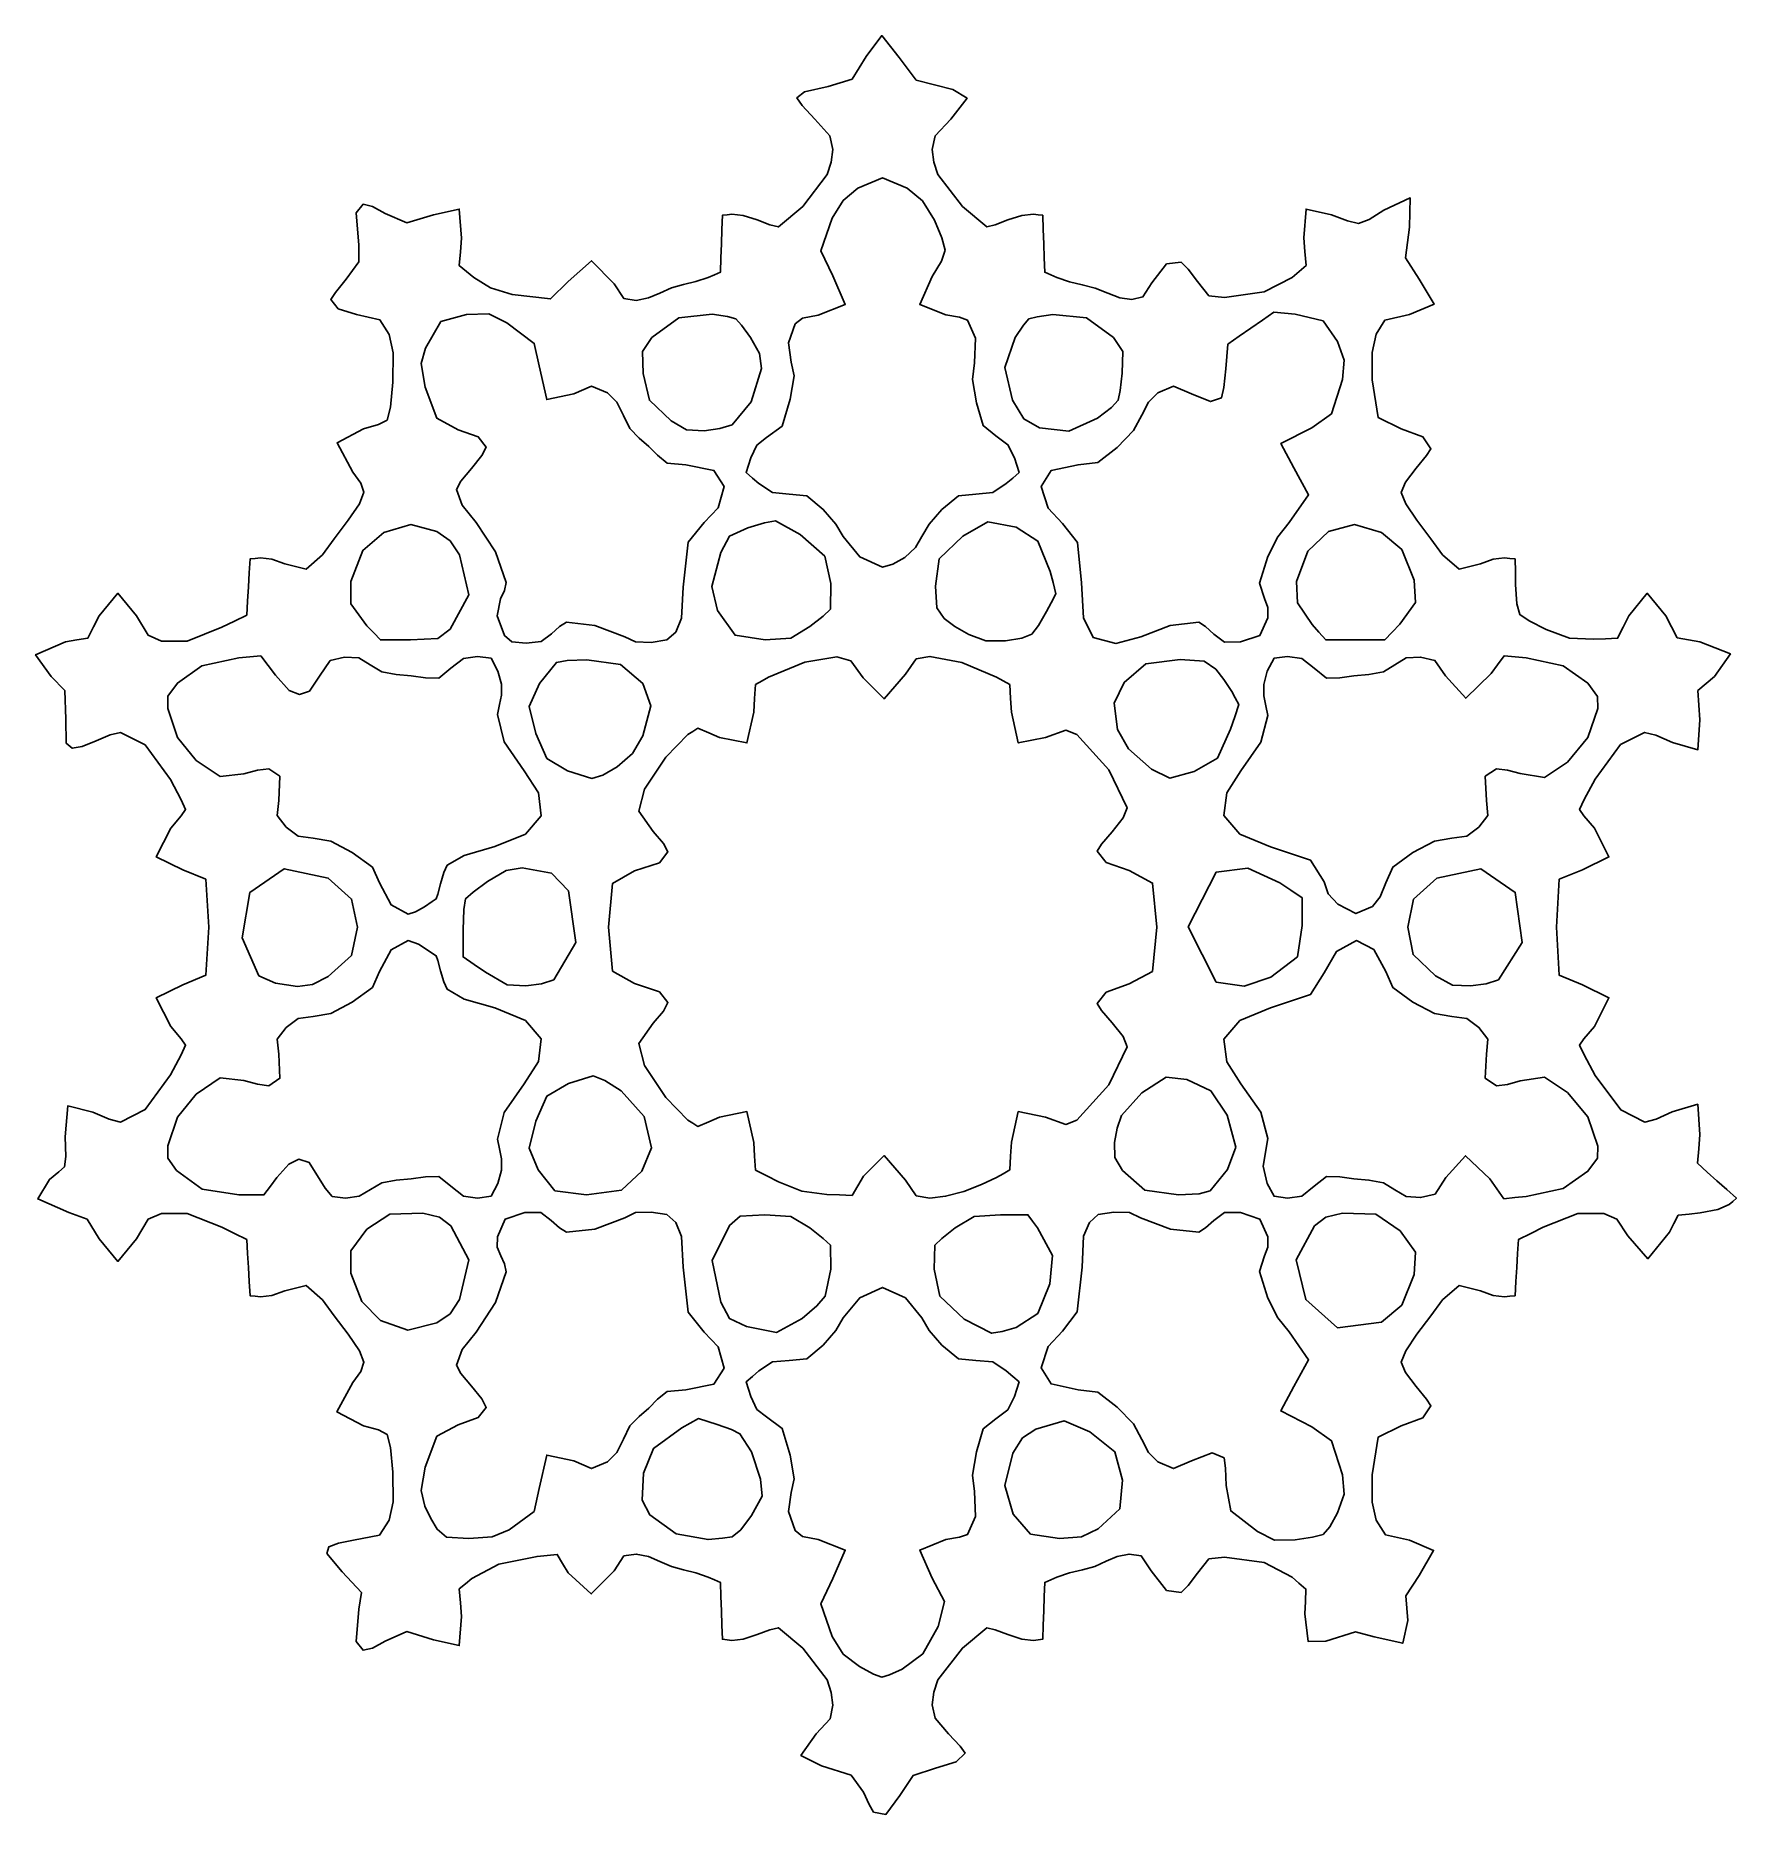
# Model space of a CAD drawing. Extents: x 0 to 412, y 0 to 431.
import ezdxf

# ---------------------------------------------------------------- set-up
doc = ezdxf.new("R2010")
doc.units = 0
doc.layers.add('Layer_1', color=7, linetype='CONTINUOUS')

msp = doc.modelspace()

# ---------------------------------------------------------------- linework, layer by layer
at = {"layer": 'Layer_1', "color": 7}
for points in [[(202.972408, 0.569168), (201.9014, 2.417704), (200.489288, 5.403584), (197.521568, 9.514496), (190.345928, 11.75112), (185.353936, 14.274448), (189.076888, 19.4742), (192.443784, 23.177456), (193.119528, 26.448544), (192.69976, 29.54716), (191.719528, 32.560664), (185.81056, 40.257896), (179.900168, 45.207776), (177.87364, 44.719728), (174.774968, 43.546328), (171.375784, 42.449728), (168.626648, 42.146328), (167.483568, 42.277056), (166.340488, 42.407776), (166.225728, 45.853696), (166.110968, 49.299608), (165.996168, 52.745528), (165.881376, 56.191448), (164.39616, 56.818752), (162.910944, 57.446064), (159.925056, 58.47728), (156.917472, 59.1948), (154.000856, 60.004928), (151.23368, 61.258808), (148.445424, 62.423224), (145.478152, 63.01824), (142.498384, 62.594848), (140.111904, 59.009136), (134.594312, 53.410816), (128.956072, 58.532416), (127.648288, 60.74576), (126.340512, 62.959112), (123.89408, 62.715624), (121.447656, 62.472144), (112.210576, 60.613632), (105.677848, 57.120864), (104.14652, 55.854424), (102.615192, 54.587992), (102.893376, 51.24836), (103.171568, 47.908736), (102.608096, 40.90096), (96.412056, 42.31128), (89.930024, 44.259712), (84.66364, 41.954888), (81.610344, 40.277376), (79.319504, 39.754888), (77.653472, 41.872648), (78.330544, 49.66064), (78.629536, 51.687072), (78.928528, 53.713496), (76.597656, 56.231112), (74.266792, 58.748728), (70.560872, 63.15144), (71.00516, 64.807728), (73.33572, 65.68812), (76.972888, 66.367168), (83.272016, 67.653608), (85.604016, 71.26272), (86.609992, 75.727872), (86.529792, 82.85424), (85.93864, 88.848976), (85.13728, 92.011664), (83.06888, 93.095784), (79.431432, 94.093064), (73.00524, 97.4726), (76.855968, 104.61008), (78.751928, 107.278768), (79.540512, 109.478976), (78.424264, 112.2418), (75.740512, 116.263184), (72.343152, 120.738968), (69.5112, 124.594296), (65.518872, 128.072424), (60.343056, 126.809072), (57.245128, 125.668888), (54.481632, 125.36148), (53.211072, 125.484632), (51.940512, 125.607776), (51.740512, 129.007776), (51.540512, 132.407776), (51.340512, 135.807776), (51.140512, 139.207776), (48.140512, 140.689488), (45.140512, 142.171192), (36.748544, 145.525344), (30.478704, 145.508384), (27.231584, 144.097464), (24.404856, 139.40776), (19.92956, 133.910632), (15.443032, 139.34816), (12.47096, 144.147064), (8.093168, 145.736696), (0.532464, 149.035432), (3.340512, 153.762488), (5.64784, 155.578112), (6.98248, 156.8032), (7.296736, 159.273672), (7.150824, 164.083528), (7.783264, 171.570128), (13.852936, 170.05196), (17.831504, 168.325744), (20.597664, 167.60776), (26.545032, 170.658248), (32.6758, 179.047048), (35.264, 183.939736), (36.340512, 186.2622), (35.283008, 187.800472), (32.740512, 190.80776), (29.226744, 197.752864), (35.64032, 200.891968), (41.235536, 203.1968), (41.940512, 214.80776), (41.235536, 226.41872), (35.64032, 228.723552), (29.226744, 231.862656), (32.740512, 238.80776), (35.283016, 241.815048), (36.340512, 243.35332), (35.264, 245.675784), (32.6758, 250.568472), (26.544, 258.958216), (20.593888, 262.00776), (18.060768, 261.406464), (14.647808, 259.960784), (11.285568, 258.587656), (8.8744, 258.160784), (7.423328, 259.354544), (7.364128, 265.20776), (7.06608, 272.147576), (3.738928, 275.501936), (0, 280.80872), (7.25312, 283.944056), (9.956032, 284.3874), (12.658944, 284.830744), (14.038688, 287.525), (15.41844, 290.219256), (19.92496, 295.704872), (24.404896, 290.207736), (27.231624, 285.518032), (30.478744, 284.107112), (36.748584, 284.090152), (45.140552, 287.444304), (48.140552, 288.926024), (51.140552, 290.407744), (51.340552, 293.807744), (51.540552, 297.207744), (51.740552, 300.607744), (51.940552, 304.007744), (53.211112, 304.130896), (54.481672, 304.25404), (57.24516, 303.946632), (60.343096, 302.806448), (65.518912, 301.543096), (69.51124, 305.021224), (72.343192, 308.876552), (75.740552, 313.352336), (78.424304, 317.37372), (79.540552, 320.136544), (78.751968, 322.336752), (76.856008, 325.00544), (73.005288, 332.142928), (79.431472, 335.522456), (83.06892, 336.519744), (85.13732, 337.603856), (85.93868, 340.766544), (86.529832, 346.76128), (86.610032, 353.887648), (85.604056, 358.3528), (83.39388, 361.880088), (77.750112, 363.18808), (73.319616, 364.582912), (71.540552, 366.79956), (72.618728, 368.531016), (75.210944, 371.742424), (78.31832, 375.972552), (78.30696, 380.007744), (77.655904, 387.770072), (79.319528, 389.860632), (81.610368, 389.338144), (84.663664, 387.660632), (89.930048, 385.355816), (96.41208, 387.30424), (102.6084, 388.71432), (103.1712, 381.702112), (102.892816, 378.360152), (102.614432, 375.018192), (104.37588, 373.574824), (106.137328, 372.131448), (110.150352, 369.604984), (115.452672, 368.026224), (124.75412, 366.93696), (128.969192, 371.158768), (134.607064, 376.202392), (140.111928, 370.606384), (142.498408, 367.020672), (145.478176, 366.59728), (148.445448, 367.192296), (151.233704, 368.356712), (154.00088, 369.610592), (156.917496, 370.42072), (159.92508, 371.13824), (162.910968, 372.169456), (164.396184, 372.796768), (165.8814, 373.424072), (165.996192, 376.869992), (166.110992, 380.315912), (166.225752, 383.761832), (166.340512, 387.207744), (167.483592, 387.338472), (168.626672, 387.469192), (171.375808, 387.165792), (174.774992, 386.069192), (177.873664, 384.895792), (179.900192, 384.407744), (185.810592, 389.357624), (191.719552, 397.054856), (192.699656, 400.056992), (193.119552, 403.12828), (192.38804, 406.443032), (188.740512, 410.510448), (185.633008, 413.76628), (184.340512, 415.60972), (186.267488, 417.125192), (191.940512, 418.377664), (197.74628, 420.191928), (201.167712, 425.668352), (204.931904, 430.719528), (209.140512, 425.413672), (213.291184, 419.946688), (222.182592, 417.633104), (225.613544, 415.533968), (221.656272, 410.481184), (217.889136, 406.47976), (217.161552, 403.159824), (217.58132, 400.066256), (218.561552, 397.054856), (224.470496, 389.357624), (230.380912, 384.407744), (232.407408, 384.8958), (235.506112, 386.069192), (238.90528, 387.165792), (241.654352, 387.469192), (242.797432, 387.338472), (243.940512, 387.207744), (244.055312, 383.761832), (244.170112, 380.315912), (244.284912, 376.869992), (244.399712, 373.424072), (245.884912, 372.796768), (247.370112, 372.169456), (250.397048, 371.130536), (253.503312, 370.394504), (256.619848, 369.576632), (259.671472, 368.340952), (262.621904, 367.258128), (265.495232, 366.807744), (268.192104, 367.438672), (270.355872, 370.838024), (273.912584, 375.42064), (277.476592, 375.85148), (279.168752, 374.171624), (281.396592, 371.162856), (284.183584, 367.73812), (287.973232, 367.306136), (297.565592, 368.646456), (304.321368, 372.176952), (306.014408, 373.626144), (307.707448, 375.075328), (307.429928, 378.407248), (307.152408, 381.73916), (307.703768, 388.717616), (313.868968, 387.30424), (317.726416, 385.824608), (320.440568, 385.211184), (323.020928, 386.152496), (326.556728, 388.411184), (332.944136, 391.422512), (332.778888, 384.361512), (331.810256, 376.93988), (335.140488, 371.77672), (338.718304, 365.670072), (332.740488, 363.204304), (326.819296, 361.832792), (324.698328, 358.40852), (323.687552, 354.015056), (323.711072, 347.379576), (325.17916, 338.242856), (330.779872, 335.536184), (336.015352, 333.572976), (337.940512, 330.65644), (336.883008, 329.045328), (334.340512, 326.007744), (331.771424, 322.587552), (330.740512, 320.112152), (331.85676, 317.366552), (334.540512, 313.352336), (337.93788, 308.876552), (340.769872, 305.021224), (344.7622, 301.543096), (349.938032, 302.806448), (353.035936, 303.946624), (355.799392, 304.25404), (357.069952, 304.130896), (358.340512, 304.007744), (358.397072, 300.901104), (358.453632, 297.794464), (358.793928, 293.0926), (359.453072, 290.513144), (361.70732, 289.008344), (365.882352, 286.890216), (371.47832, 284.80588), (377.282912, 284.571536), (380.211712, 284.68964), (383.140512, 284.807744), (384.508352, 287.507744), (385.876192, 290.207744), (390.35316, 295.704872), (394.846752, 290.250224), (396.218592, 287.571472), (397.590432, 284.892712), (400.314752, 284.389904), (403.039072, 283.887096), (410.502168, 280.9964), (406.649152, 275.531224), (404.603472, 273.81848), (402.557792, 272.105728), (402.833592, 268.580232), (403.109392, 265.054728), (402.612408, 257.774504), (396.446752, 259.554128), (392.455024, 261.286992), (389.683392, 262.007728), (383.8858, 259.02496), (377.740512, 250.668656), (375.056752, 245.719216), (373.940512, 243.365816), (374.998008, 241.818696), (377.540512, 238.807728), (381.054304, 231.862616), (374.640752, 228.72352), (369.045512, 226.418696), (368.340512, 214.807744), (369.045512, 203.196784), (374.640752, 200.891952), (381.054312, 197.752848), (377.540512, 190.807744), (374.998008, 187.796776), (373.940512, 186.249656), (375.05676, 183.896264), (377.740512, 178.946816), (383.903928, 170.57408), (389.748592, 167.607744), (392.514344, 168.341072), (396.400352, 170.10416), (402.56764, 171.945784), (403.103552, 164.63736), (402.813432, 161.154544), (402.523312, 157.67172), (404.877632, 155.550392), (407.231952, 153.429064), (409.586232, 151.307736), (411.940512, 149.1864), (411.055792, 148.439968), (410.171072, 147.693536), (407.474664, 146.446672), (403.132992, 145.636456), (400.498712, 145.354352), (397.864432, 145.07224), (396.783472, 143.048008), (395.702512, 141.023768), (390.506456, 134.542992), (385.643872, 140.09364), (383.00612, 144.161552), (379.802352, 145.508368), (373.5046, 145.531968), (365.140512, 142.183848), (362.140512, 140.6958), (359.140512, 139.207744), (358.940512, 135.807744), (358.740512, 132.407744), (358.540512, 129.007744), (358.340512, 125.607744), (357.069952, 125.4846), (355.799392, 125.361448), (353.035936, 125.668856), (349.938032, 126.80904), (344.762208, 128.072408), (340.769872, 124.594264), (337.93788, 120.738936), (334.540512, 116.263152), (331.85676, 112.248936), (330.740512, 109.503336), (331.771432, 107.027944), (334.340512, 103.607744), (336.883, 100.570152), (337.940512, 98.959048), (336.015352, 96.042512), (330.779872, 94.079304), (325.179136, 91.372632), (323.711072, 82.235912), (323.686832, 75.613616), (324.683464, 71.245928), (326.908712, 67.722568), (332.740504, 66.40012), (338.586096, 63.942272), (335.140504, 57.838768), (331.854776, 52.91396), (332.384104, 46.91868), (331.135144, 41.448136), (324.227784, 42.967232), (319.676616, 44.180056), (312.520184, 41.912488), (308.189624, 41.894968), (307.405304, 48.59332), (307.537664, 51.58276), (307.670024, 54.5722), (305.986344, 56.013376), (304.302664, 57.454552), (297.558168, 60.970832), (287.973248, 62.309344), (284.1836, 61.877376), (281.396608, 58.452624), (279.168776, 55.443856), (277.476608, 53.764), (273.936792, 54.1974), (270.198368, 58.954464), (267.791064, 62.585152), (264.836848, 63.022128), (261.93552, 62.436544), (259.258288, 61.289296), (256.540104, 60.043608), (253.540528, 59.22136), (250.407984, 58.485056), (247.370128, 57.446024), (245.884928, 56.818712), (244.399728, 56.191408), (244.284928, 52.745488), (244.170128, 49.299568), (244.055328, 45.853656), (243.940528, 42.407736), (242.797448, 42.277016), (241.654368, 42.146288), (238.905296, 42.449688), (235.506128, 43.546288), (232.407432, 44.719688), (230.380928, 45.207736), (224.470496, 40.257856), (218.561568, 32.560624), (217.581464, 29.564624), (217.161568, 26.508088), (217.846376, 23.2722), (221.140528, 19.532728), (223.96552, 16.55868), (225.140528, 14.850824), (222.973296, 12.746656), (217.940528, 11.191712), (212.561136, 9.45968), (209.312528, 4.5646), (205.957952, 0.000016), (202.972408, 0.569168)], [(210.541128, 304.355304), (213.131824, 306.7978), (214.670008, 309.39408), (216.456248, 312.436328), (219.503688, 315.971472), (223.497656, 319.297856), (227.743688, 319.717288), (231.834896, 320.044144), (235.114248, 322.235944), (236.652248, 323.56544), (238.190248, 324.894928), (237.627808, 326.668088), (237.065368, 328.44124), (235.492536, 331.64532), (232.587528, 333.83168), (229.513896, 336.27992), (227.868328, 341.816544), (226.94304, 347.448696), (227.435128, 351.445704), (227.661816, 357.485216), (225.734808, 361.80464), (223.77396, 362.499472), (220.455848, 363.070168), (214.1644, 365.607264), (217.140488, 372.407776), (219.423744, 376.062712), (220.311128, 378.752264), (219.531248, 381.730808), (217.697288, 386.005512), (214.825936, 390.668672), (211.135768, 393.805512), (205.141904, 396.252608), (199.173128, 393.807912), (195.578416, 390.754704), (192.915928, 386.509264), (190.2172, 378.614504), (193.090488, 372.527584), (196.112448, 365.608648), (189.536888, 363.037816), (185.77404, 362.307216), (183.960168, 360.889912), (182.363232, 356.283104), (183.005848, 351.657928), (183.699456, 348.359824), (182.754408, 342.65836), (180.82572, 336.150192), (177.056328, 333.363696), (174.682944, 331.534256), (173.215608, 328.451488), (172.653168, 326.673272), (172.090728, 324.895064), (173.628728, 323.565568), (175.166728, 322.23608), (178.446136, 320.04428), (182.537288, 319.717424), (186.78336, 319.298056), (190.777368, 315.971608), (193.824776, 312.436464), (195.611048, 309.394216), (199.613792, 304.491616), (205.140488, 302.007776), (207.617912, 302.69736), (210.541128, 304.355304)], [(124.985608, 285.887152), (126.925248, 287.645008), (128.562592, 288.67052), (135.436688, 287.878856), (142.681792, 285.124696), (145.298864, 283.906152), (149.119152, 283.761104), (152.9052, 284.376872), (155.059512, 286.265072), (156.46412, 289.661624), (156.878112, 297.141416), (158.07352, 308.038448), (161.940512, 312.807776), (165.330936, 316.391728), (166.740488, 321.524016), (164.303352, 325.415624), (157.490608, 326.807776), (152.963736, 327.172256), (150.598496, 329.089944), (148.52812, 331.246408), (146.159496, 333.226352), (143.930672, 335.549944), (142.35516, 338.744184), (140.77748, 341.94332), (138.486672, 344.207776), (134.663728, 345.858672), (130.340512, 343.986904), (123.796712, 342.587672), (121.940512, 350.720408), (120.776048, 356.172552), (114.14348, 361.147512), (109.750528, 363.327872), (104.339888, 363.207712), (98.17928, 361.487736), (94.403344, 355.068952), (93.352664, 351.328136), (94.327184, 345.552), (97.201752, 338.058832), (102.38616, 335.266584), (107.229632, 333.543384), (109.140512, 331.072296), (108.083016, 329.024616), (105.540512, 325.925016), (102.998008, 322.83264), (101.940512, 320.80232), (103.300304, 317.036024), (106.740768, 312.807776), (111.391552, 305.676976), (113.940512, 298.268976), (113.559184, 296.332768), (112.642384, 294.370288), (111.810376, 290.224072), (113.570592, 285.449592), (115.315432, 283.9592), (118.804048, 283.607776), (122.485608, 284.028024), (124.985608, 285.887152)], [(168.740488, 336.455112), (173.347008, 342.031288), (175.784168, 350.1212), (175.337288, 353.710968), (173.179288, 357.607776), (171.005968, 360.595808), (169.618888, 362.162776), (167.588224, 362.709656), (163.867592, 363.245104), (155.773816, 362.376008), (149.27016, 357.633248), (147.014224, 354.251376), (147.155632, 348.899816), (148.684208, 342.424864), (153.940512, 337.462792), (157.6696, 335.231584), (161.940512, 335.025752), (165.753, 335.559768), (168.740488, 336.455112)], [(257.157128, 338.084232), (260.573368, 340.704232), (262.227768, 342.402416), (262.670768, 344.768728), (263.174488, 348.99508), (263.302056, 354.223904), (261.030968, 357.610336), (254.547552, 362.356592), (246.409368, 363.185632), (242.613104, 362.652232), (240.557208, 362.127064), (239.246112, 360.598056), (237.240568, 357.651152), (234.757832, 350.33708), (236.621048, 342.407776), (239.340472, 337.891328), (243.140488, 335.778352), (250.22384, 334.93088), (257.157128, 338.084232)], [(267.696488, 285.15872), (274.80612, 287.870968), (281.718408, 288.67052), (283.384048, 287.614048), (285.391688, 285.781776), (287.92896, 283.830704), (291.791688, 283.888224), (296.521368, 285.451168), (298.420008, 289.750296), (298.480808, 292.244016), (297.630232, 294.38316), (296.467024, 298.118712), (298.479672, 304.620648), (300.836672, 309.383744), (303.623008, 312.787192), (308.311536, 319.551744), (304.710528, 326.037176), (301.563064, 331.919552), (309.140448, 335.774104), (313.85508, 339.154672), (316.495328, 347.420128), (316.92984, 352.109904), (315.333488, 356.61088), (311.833112, 361.649816), (305.057008, 363.241432), (302.498736, 363.49248), (299.940472, 363.74352), (297.140472, 361.806208), (294.340472, 359.868888), (291.540472, 357.931576), (288.740472, 355.994256), (288.526552, 352.997632), (288.312632, 350.001016), (287.828472, 345.474544), (287.265352, 343.007776), (284.553488, 342.104288), (279.940472, 343.986904), (275.617272, 345.858656), (271.794312, 344.207776), (269.509248, 341.952064), (267.926312, 338.807776), (265.892704, 335.06864), (261.984392, 331.007776), (257.26056, 327.382952), (252.510872, 326.807776), (245.945264, 325.389648), (243.540472, 321.51784), (245.244192, 316.316632), (248.717912, 312.563632), (252.3286, 308.00996), (253.304072, 298.216272), (253.81072, 289.73416), (256.120152, 285.00924), (261.60396, 283.550632), (267.696488, 285.15872)], [(100.442728, 287.007776), (104.941384, 295.336928), (102.642872, 304.971496), (100.379848, 308.367256), (97.171, 310.607776), (90.853824, 312.307352), (84.326576, 310.400712), (79.258864, 306.044168), (76.364504, 298.514832), (76.338584, 293.096824), (80.246808, 287.79992), (81.892792, 286.103848), (83.538776, 284.407776), (87.161768, 284.407776), (90.78476, 284.407776), (97.401704, 284.74612), (100.442728, 287.007776)], [(187.555928, 287.619272), (190.7806, 290.17776), (192.489128, 291.819272), (192.58436, 298.082632), (191.130808, 304.633576), (185.185184, 309.87484), (179.199608, 313.207776), (176.519248, 312.719608), (172.530168, 311.545928), (168.051944, 309.523328), (165.982968, 305.537648), (163.807096, 297.35596), (165.149064, 291.536104), (169.415512, 285.51324), (176.735448, 284.407776), (182.954952, 284.838448), (187.555928, 287.619272)], [(241.277528, 285.778224), (242.884288, 287.865384), (244.870008, 291.249616), (245.997728, 293.403576), (247.125448, 295.557536), (246.421608, 298.270096), (245.717768, 300.982656), (242.749176, 308.311176), (237.494168, 311.692224), (230.628312, 312.966728), (224.571608, 309.5042), (218.814936, 304.005848), (217.940488, 297.416672), (218.277072, 292.169168), (220.026168, 289.59844), (222.6502, 287.65972), (226.030248, 285.71288), (230.14556, 284.195), (234.944648, 284.1878), (238.865704, 284.83132), (241.277528, 285.778224)], [(330.381984, 288.180136), (334.223072, 293.456656), (333.916784, 298.895848), (330.867376, 306.282944), (325.954464, 310.400712), (319.4272, 312.307368), (313.109984, 310.607776), (308.145888, 305.9118), (305.410144, 298.559368), (305.661176, 293.3734), (309.190224, 288.141112), (310.833344, 286.27444), (312.476464, 284.407776), (316.049184, 284.407776), (319.621904, 284.407776), (323.194664, 284.407776), (326.767424, 284.407776), (328.574704, 286.293952), (330.381984, 288.180136)], [(94.217016, 219.748704), (96.078848, 221.03604), (97.011552, 221.686416), (97.429416, 222.833184), (98.053448, 225.313992), (98.860592, 228.053568), (99.71872, 229.822504), (103.817888, 232.203584), (111.237504, 234.33732), (118.637936, 237.37), (122.456048, 241.783304), (121.795936, 247.346616), (118.354736, 252.704544), (113.453816, 259.688152), (111.896432, 266.326096), (112.388536, 268.734968), (112.865632, 271.041608), (112.811712, 273.654592), (111.97008, 276.841608), (110.314184, 279.930952), (107.047648, 280.407776), (103.609968, 279.88372), (100.602672, 277.523304), (97.656792, 275.165136), (94.429336, 275.220416), (90.992768, 275.697208), (87.348776, 276.0268), (83.852672, 276.690336), (81.040552, 278.36908), (78.302224, 280.032472), (74.856264, 280.247176), (71.356624, 279.432008), (68.735688, 275.60776), (66.304616, 271.995632), (63.951472, 271.20776), (61.386248, 272.110352), (58.083216, 275.86104), (56.3148, 278.18768), (54.546376, 280.51432), (51.894904, 280.264816), (49.243424, 280.015312), (40.278168, 278.098568), (34.36168, 273.92588), (32.047592, 270.774536), (32.018472, 267.772624), (34.341448, 260.763608), (38.92632, 255.192592), (44.718264, 251.290768), (50.463496, 251.92592), (53.779064, 252.831216), (56.467736, 253.20776), (59.160128, 251.36596), (58.8812, 245.509144), (58.542424, 241.870672), (60.726336, 239.061888), (63.601968, 236.881192), (67.260464, 236.373768), (71.471752, 235.671088), (76.706184, 232.903224), (81.5818, 229.3922), (83.27068, 225.537224), (86.099584, 220.229904), (90.216968, 218.011736), (92.001032, 218.520248), (94.217016, 219.748704)], [(224.785208, 150.824944), (229.08364, 152.497112), (232.740488, 154.246512), (234.340488, 155.148712), (235.940488, 156.050904), (236.140488, 159.398632), (236.340488, 162.74636), (237.997896, 170.16728), (244.601048, 168.837056), (249.49164, 167.07532), (252.201768, 168.104408), (259.955456, 176.689552), (264.340488, 185.877752), (263.382016, 188.343616), (260.740488, 191.690536), (258.197976, 194.653736), (257.140488, 196.373504), (259.31476, 199.10096), (264.890008, 201.094672), (270.518856, 204.107696), (271.540488, 214.807776), (270.518856, 225.507856), (264.890008, 228.52088), (259.31476, 230.514592), (257.140488, 233.242048), (258.197992, 234.961808), (260.740488, 237.925016), (263.382008, 241.271944), (264.340488, 243.7378), (259.955448, 252.925984), (252.201768, 261.511144), (249.49164, 262.54024), (244.601048, 260.778496), (237.997896, 259.448272), (236.340488, 266.869192), (236.140488, 270.21692), (235.940488, 273.564648), (234.340488, 274.466848), (232.740488, 275.36904), (224.319272, 278.902888), (216.592008, 280.407776), (213.290144, 279.813256), (210.707688, 276.072816), (205.50832, 270.099736), (200.408808, 275.207776), (197.434048, 279.350928), (194.075768, 280.256232), (186.320496, 279.004504), (177.540488, 275.372984), (175.940488, 274.468816), (174.340488, 273.564648), (174.140488, 270.21692), (173.940488, 266.869192), (172.283144, 259.448272), (165.679984, 260.778496), (163.049424, 261.896504), (160.418864, 263.014504), (159.209536, 262.248816), (158.0002, 261.48312), (152.66208, 256.002664), (147.474584, 248.239648), (146.12068, 242.9206), (149.540512, 238.007776), (152.083008, 235.096848), (153.140512, 233.059656), (151.086384, 230.42308), (145.0538, 228.44784), (139.73308, 225.428936), (138.740512, 214.807776), (139.73308, 204.186616), (145.0538, 201.167712), (151.086384, 199.19248), (153.140512, 196.555896), (152.083016, 194.518704), (149.540512, 191.607776), (146.12068, 186.694952), (147.474584, 181.375904), (152.66208, 173.612888), (158.0002, 168.132432), (159.209536, 167.366744), (160.418864, 166.601048), (163.049424, 167.719056), (165.679984, 168.837056), (172.284616, 170.166096), (173.940488, 162.7248), (174.140488, 159.366288), (174.340488, 156.007776), (177.130768, 154.607776), (179.921048, 153.207776), (185.60692, 150.88524), (191.638088, 150.126832), (194.706408, 149.98636), (197.774728, 149.845888), (199.142008, 152.185864), (200.509288, 154.525832), (205.488848, 159.525752), (210.707688, 153.542736), (213.290136, 149.802288), (216.592008, 149.207776), (220.416864, 149.682824), (224.785208, 150.824944)], [(323.775984, 219.811744), (325.694496, 222.154656), (327.010304, 225.537232), (328.699168, 229.3922), (333.574784, 232.903232), (338.809216, 235.671096), (343.020464, 236.373776), (346.678984, 236.8812), (349.554624, 239.061896), (351.738544, 241.870672), (351.399744, 245.509152), (351.12236, 251.377344), (353.855184, 253.207776), (356.467424, 252.855272), (359.540464, 252.007776), (365.479304, 251.073816), (370.989744, 254.809168), (375.911352, 260.720632), (378.351344, 267.784168), (378.305424, 270.70468), (375.963048, 273.87752), (370.013984, 278.093928), (361.007528, 280.018544), (358.341008, 280.269664), (355.674488, 280.520784), (354.101888, 278.392056), (352.529288, 276.263328), (346.386952, 270.253904), (341.516488, 275.68608), (338.918968, 279.438216), (335.424728, 280.247192), (331.978752, 280.032496), (329.240408, 278.369096), (326.42832, 276.69036), (322.932248, 276.026816), (319.288256, 275.697224), (315.851688, 275.220432), (312.624216, 275.165152), (309.678328, 277.523328), (306.671032, 279.883744), (303.233368, 280.4078), (299.966832, 279.930976), (298.310912, 276.841632), (297.450904, 273.5814), (297.444504, 270.841632), (297.93372, 268.452496), (298.413704, 266.12612), (296.783432, 259.62316), (291.926104, 252.704568), (288.49232, 247.36856), (287.810664, 241.880272), (291.695056, 237.393544), (299.128664, 234.324856), (308.787152, 231.086688), (312.05944, 225.842848), (313.098736, 222.91364), (315.4296, 220.377808), (319.772568, 218.131976), (323.775984, 219.811744)], [(140.838736, 253.639864), (144.53384, 256.851448), (147.045664, 261.139904), (149.052896, 268.391248), (147.048064, 273.800368), (141.686536, 278.43784), (133.540728, 279.592528), (128.73144, 279.402336), (126.155904, 278.957688), (122.06096, 273.874264), (119.540512, 268.240344), (121.156032, 261.75044), (123.84692, 255.677704), (128.84668, 252.700096), (134.733584, 250.853864), (137.34912, 251.65324), (140.838736, 253.639864)], [(280.633368, 252.505032), (286.22096, 255.721064), (289.429368, 262.787752), (290.434968, 265.777752), (291.440568, 268.767744), (290.565568, 270.336424), (289.690568, 271.905096), (287.831552, 274.791384), (285.819528, 277.325112), (283.052968, 279.272672), (277.179848, 279.607776), (268.902728, 278.559448), (263.626808, 274.116736), (261.246192, 269.051368), (262.074648, 262.675552), (264.689304, 257.981544), (270.260568, 253.089088), (274.694304, 250.948944), (280.633368, 252.505032)], [(70.879512, 202.896968), (76.539488, 207.99324), (77.940512, 214.807776), (76.539488, 221.622312), (70.879512, 226.718584), (60.229432, 228.976368), (51.918064, 223.241648), (50.072904, 212.281664), (54.08204, 203.061672), (58.088624, 201.247144), (63.470472, 200.470936), (67.076472, 200.963648), (70.879512, 202.896968)], [(125.540512, 202.055112), (130.8704, 211.159512), (129.091608, 223.617856), (124.935648, 227.87792), (117.873136, 229.162624), (114.00432, 228.574448), (109.473136, 225.903888), (105.958072, 223.307288), (104.15276, 221.703888), (103.734064, 219.137208), (103.55276, 214.224624), (103.54636, 210.933056), (103.53996, 207.64148), (106.23996, 205.80776), (108.93996, 203.97404), (114.191536, 200.89516), (118.73996, 200.60452), (122.552456, 201.153528), (125.540512, 202.055112)], [(299.140488, 202.738936), (305.646376, 207.669648), (306.740464, 215.222088), (306.740464, 218.59808), (306.740464, 221.974072), (304.044752, 223.782504), (301.349048, 225.590928), (293.626008, 229.094936), (285.954088, 228.162624), (279.189064, 214.897296), (285.940488, 201.531128), (292.680912, 200.542632), (299.140488, 202.738936)], [(354.315584, 202.055112), (360.070696, 211.136808), (358.362944, 223.241648), (350.051584, 228.976376), (339.401504, 226.718584), (333.746624, 221.629872), (332.340464, 214.856136), (333.618024, 208.178704), (339.080224, 203.083688), (343.1958, 200.806344), (347.540464, 200.60388), (351.345656, 201.153336), (354.315584, 202.055112)], [(81.087424, 151.285872), (83.866264, 152.930552), (87.348808, 153.588736), (90.9928, 153.918328), (94.429368, 154.39512), (97.656824, 154.4504), (100.602704, 152.092224), (103.61, 149.7318), (107.04768, 149.207752), (110.314216, 149.684576), (111.970112, 152.77392), (112.830136, 156.034152), (112.836536, 158.77392), (112.347328, 161.163056), (111.867336, 163.489432), (113.497632, 169.992392), (118.354992, 176.910984), (121.7962, 182.268912), (122.456304, 187.832224), (118.638184, 192.245528), (111.23776, 195.278208), (103.818144, 197.411944), (99.718976, 199.793024), (98.860848, 201.56196), (98.053704, 204.301536), (97.429672, 206.782344), (97.011808, 207.929112), (92.747304, 210.722664), (90.217272, 211.603776), (86.099888, 209.385696), (83.270984, 204.078288), (81.582104, 200.223312), (76.706488, 196.712288), (71.472056, 193.944424), (67.260768, 193.241744), (63.602272, 192.73432), (60.72664, 190.553624), (58.542728, 187.74484), (58.881504, 184.106368), (59.160432, 178.249552), (56.46804, 176.407752), (53.779368, 176.784288), (50.4638, 177.689592), (44.71856, 178.324752), (38.926624, 174.42292), (34.343912, 168.855872), (32.022872, 161.864704), (32.032792, 158.914856), (34.10832, 155.93912), (40.354816, 151.374848), (49.228336, 150.02532), (52.272128, 150.01652), (55.31592, 150.00772), (56.879248, 152.10772), (58.442576, 154.20772), (61.344104, 157.482008), (63.735576, 158.658984), (66.2988, 157.871344), (70.103544, 151.656656), (71.839728, 149.620912), (75.04216, 149.20772), (78.376136, 149.66208), (81.087664, 151.285816), (81.087664, 151.285832), (81.087424, 151.285872)], [(309.678304, 152.092248), (312.624192, 154.450416), (315.851664, 154.395136), (319.288232, 153.918344), (322.932224, 153.588752), (326.428304, 152.925216), (329.240384, 151.246472), (331.982688, 149.58168), (335.448704, 149.368376), (338.968136, 150.18828), (341.540464, 154.19812), (346.302512, 159.470648), (352.181264, 153.932592), (353.901664, 151.510888), (355.622064, 149.089176), (358.301664, 149.341696), (360.981264, 149.594216), (370.009648, 151.520096), (375.963024, 155.738048), (378.305416, 158.91088), (378.351336, 161.8314), (375.911336, 168.894928), (370.989736, 174.8064), (365.479304, 178.541752), (359.540456, 177.607792), (356.467416, 176.760296), (353.855176, 176.407792), (351.12236, 178.238224), (351.399736, 184.106408), (351.73852, 187.74488), (349.554616, 190.553664), (346.678984, 192.734368), (343.020456, 193.241784), (338.809208, 193.944464), (333.574776, 196.712328), (328.699144, 200.223352), (327.010296, 204.078328), (324.152368, 209.41496), (319.922776, 211.603816), (315.11264, 208.978824), (312.059656, 203.772744), (308.787384, 198.528904), (299.12888, 195.290736), (291.695264, 192.222048), (287.81088, 187.73532), (288.492544, 182.247024), (291.92632, 176.911024), (296.737456, 170.060072), (298.44328, 163.689472), (297.353, 157.00436), (298.31088, 152.77396), (299.966784, 149.684608), (303.233336, 149.207792), (306.671, 149.731848), (309.678304, 152.092248)], [(141.893944, 151.183696), (146.859432, 155.781576), (149.140512, 161.380392), (147.39424, 169.011504), (141.791208, 175.192608), (137.837176, 177.745816), (135.084056, 178.807776), (129.046664, 176.95044), (123.84692, 173.937128), (121.148112, 167.839712), (119.540512, 161.2978), (121.704856, 156.094928), (125.786216, 151.007776), (133.441056, 150.001912), (141.893944, 151.183696)], [(284.494808, 151.007776), (288.648688, 156.181096), (290.699208, 161.527808), (288.613152, 169.317264), (284.610088, 175.233352), (278.791776, 177.950912), (273.811608, 178.53476), (267.905384, 174.75028), (263.047368, 169.207776), (261.969504, 166.134912), (261.310808, 162.678888), (261.427648, 159.081128), (263.239368, 155.949256), (268.635376, 151.162128), (276.787608, 150.010768), (281.834936, 150.278536), (284.494808, 151.007776)], [(97.171, 119.007776), (100.379848, 121.248296), (102.642872, 124.644056), (104.942544, 134.2508), (100.543568, 142.49736), (97.799816, 144.601584), (93.754656, 145.546408), (85.832336, 145.367048), (80.198368, 141.70596), (76.334976, 136.470248), (76.366576, 131.091528), (78.988352, 124.184632), (83.573328, 119.581136), (90.146304, 117.253944), (97.171, 119.007776)], [(114.670224, 68.916024), (120.740088, 73.360768), (121.940512, 78.895144), (123.796712, 87.02788), (130.340512, 85.628648), (134.663728, 83.75688), (138.486672, 85.407776), (140.77748, 87.672232), (142.35516, 90.871368), (143.930672, 94.065608), (146.159496, 96.3892), (148.52812, 98.369144), (150.598496, 100.525608), (152.963736, 102.443296), (157.490608, 102.807776), (164.303352, 104.199928), (166.740488, 108.091536), (165.330928, 113.223824), (161.940512, 116.807776), (158.07352, 121.577104), (156.878112, 132.474136), (156.46412, 139.953928), (155.059512, 143.35048), (152.905192, 145.23868), (149.119152, 145.854448), (145.298864, 145.7094), (142.681792, 144.490856), (135.436696, 141.736696), (128.562592, 140.945032), (126.896976, 142.001496), (124.88936, 143.833776), (122.352048, 145.78484), (118.48936, 145.72732), (113.759656, 144.164368), (111.860992, 139.865248), (111.800192, 137.371528), (112.650816, 135.232384), (113.561664, 133.278992), (113.940512, 131.346568), (111.391552, 123.938568), (106.740768, 116.807768), (103.300304, 112.57952), (101.940512, 108.813224), (102.998008, 106.782904), (105.540512, 103.690528), (108.083008, 100.590928), (109.140512, 98.543248), (107.229632, 96.07216), (102.38616, 94.34896), (97.206448, 91.562584), (94.338448, 84.114184), (93.3774, 78.40128), (94.312928, 74.643368), (95.72752, 71.622336), (97.250048, 69.053904), (99.50024, 67.134368), (104.92468, 66.807768), (110.554768, 67.198), (114.6702, 68.916016), (114.670208, 68.916016), (114.670224, 68.916024)], [(185.644248, 120.053456), (189.223808, 123.143552), (191.235208, 125.453456), (192.61324, 132.018552), (192.497928, 137.79628), (190.783168, 139.437792), (187.555928, 141.99628), (182.944168, 144.780552), (176.636728, 145.207776), (170.62788, 144.870328), (168.075688, 142.607776), (163.878936, 134.118392), (165.985848, 124.070336), (168.027136, 120.104568), (172.177688, 118.125208), (179.481088, 116.656128), (185.644248, 120.053456)], [(237.494168, 117.923328), (242.735736, 121.28312), (245.676728, 128.476472), (246.300744, 135.3256), (242.624968, 142.04036), (241.477728, 143.624072), (240.330488, 145.207776), (237.005248, 145.207776), (233.680008, 145.207776), (227.340728, 144.781736), (222.725128, 141.99628), (219.497832, 139.437784), (217.783128, 137.79628), (217.667776, 132.018624), (219.045768, 125.452432), (224.94108, 119.94964), (231.540488, 116.491096), (234.1144, 116.928608), (237.494168, 117.923328)], [(311.816144, 67.784488), (313.458128, 69.631664), (315.333504, 73.004672), (316.929864, 77.505656), (316.495344, 82.195424), (313.855072, 90.46088), (309.140464, 93.841448), (301.56308, 97.695992), (304.710544, 103.578376), (308.311552, 110.063808), (303.623024, 116.82836), (300.836688, 120.231808), (298.479688, 124.994904), (296.46704, 131.49684), (297.630248, 135.232392), (298.480832, 137.371536), (298.420032, 139.865256), (296.521384, 144.164376), (291.791712, 145.727328), (287.928984, 145.784848), (285.391712, 143.833776), (283.384072, 142.001504), (281.718432, 140.945032), (274.844352, 141.736704), (267.599232, 144.490856), (264.982168, 145.709392), (261.161872, 145.854448), (257.37568, 145.238624), (255.221552, 143.34948), (253.823376, 139.975736), (253.452752, 132.54948), (252.300392, 121.719304), (248.717952, 117.05192), (245.24424, 113.298912), (243.540512, 108.097712), (245.945304, 104.225896), (252.510912, 102.807776), (257.2606, 102.2326), (261.984432, 98.607776), (265.892744, 94.546904), (267.926352, 90.807776), (269.509296, 87.663496), (271.794352, 85.407776), (275.61732, 83.756872), (279.940512, 85.628648), (285.003448, 87.529496), (287.854912, 86.342344), (288.19788, 83.863816), (288.340512, 79.6818), (289.45016, 73.483144), (295.905632, 68.48568), (300.059112, 66.442472), (305.105608, 66.510472), (309.23624, 67.096504), (311.816144, 67.784488)], [(325.954464, 119.21484), (330.867368, 123.332608), (333.916784, 130.719704), (334.233472, 136.138248), (330.488944, 141.323792), (324.614248, 145.334176), (316.526384, 145.546408), (312.481176, 144.601576), (309.737424, 142.49736), (305.338464, 134.250808), (307.638144, 124.644056), (315.290576, 117.838768), (325.954464, 119.21484)], [(209.896888, 35.185672), (214.88168, 38.920848), (218.631368, 45.509472), (220.147208, 51.532136), (217.140488, 57.207776), (214.164392, 64.008296), (220.455848, 66.545384), (223.77396, 67.11608), (225.734808, 67.810912), (227.661816, 72.130336), (227.435128, 78.169848), (226.94304, 82.166856), (227.868328, 87.799008), (229.513896, 93.335624), (232.587528, 95.783872), (235.492536, 97.97024), (237.065368, 101.174312), (237.627808, 102.947472), (238.190248, 104.720624), (236.652248, 106.05012), (235.114248, 107.379608), (231.834896, 109.571408), (227.743688, 109.898264), (223.497656, 110.317632), (219.503688, 113.64408), (216.456248, 117.179224), (214.670008, 120.221472), (210.667248, 125.123952), (205.140488, 127.607776), (199.6138, 125.123952), (195.611048, 120.221472), (193.824776, 117.179224), (190.777368, 113.64408), (186.78336, 110.317696), (182.537288, 109.898264), (178.446136, 109.571408), (175.166728, 107.379608), (173.628728, 106.05012), (172.090728, 104.720624), (172.653168, 102.942416), (173.215608, 101.1642), (174.682936, 98.081424), (177.056328, 96.251992), (180.825744, 93.46552), (182.754408, 86.957328), (183.69944, 81.255856), (183.005848, 77.95776), (182.363224, 73.332592), (183.960168, 68.725776), (185.77404, 67.30848), (189.536888, 66.577872), (196.112456, 64.007024), (193.090488, 57.088104), (190.217184, 51.001232), (192.915848, 43.106424), (195.616088, 38.816304), (199.546808, 35.807776), (202.911816, 33.971528), (204.931688, 33.207776), (206.828328, 33.788792), (209.896888, 35.185672)], [(168.740488, 67.232784), (170.772824, 68.87864), (173.412248, 72.36324), (175.959752, 77.058504), (175.614968, 81.208936), (173.389328, 87.82128), (170.598968, 92.17152), (168.533056, 93.188), (165.0524, 94.428832), (162.808344, 95.129136), (160.564288, 95.829432), (158.53296, 94.723848), (156.501632, 93.618256), (149.666568, 88.629528), (147.260776, 82.623632), (146.905848, 76.062168), (148.759288, 72.53136), (155.164088, 67.931448), (162.874632, 66.56316), (166.3574, 66.897296), (168.740488, 67.232784)], [(257.332568, 69.157616), (262.61136, 73.999656), (263.214648, 80.945272), (261.388968, 87.799688), (255.334168, 92.656208), (249.117784, 95.261816), (242.248488, 93.249488), (238.999464, 91.17388), (236.728248, 87.44388), (234.786184, 79.659864), (236.753048, 72.714944), (240.990768, 67.877248), (247.962328, 66.807776), (253.282576, 67.221536), (257.333048, 69.157616), (257.332808, 69.157616), (257.332568, 69.157616)]]:
    msp.add_lwpolyline(points, dxfattribs=at)

doc.saveas('drawing.dxf')
